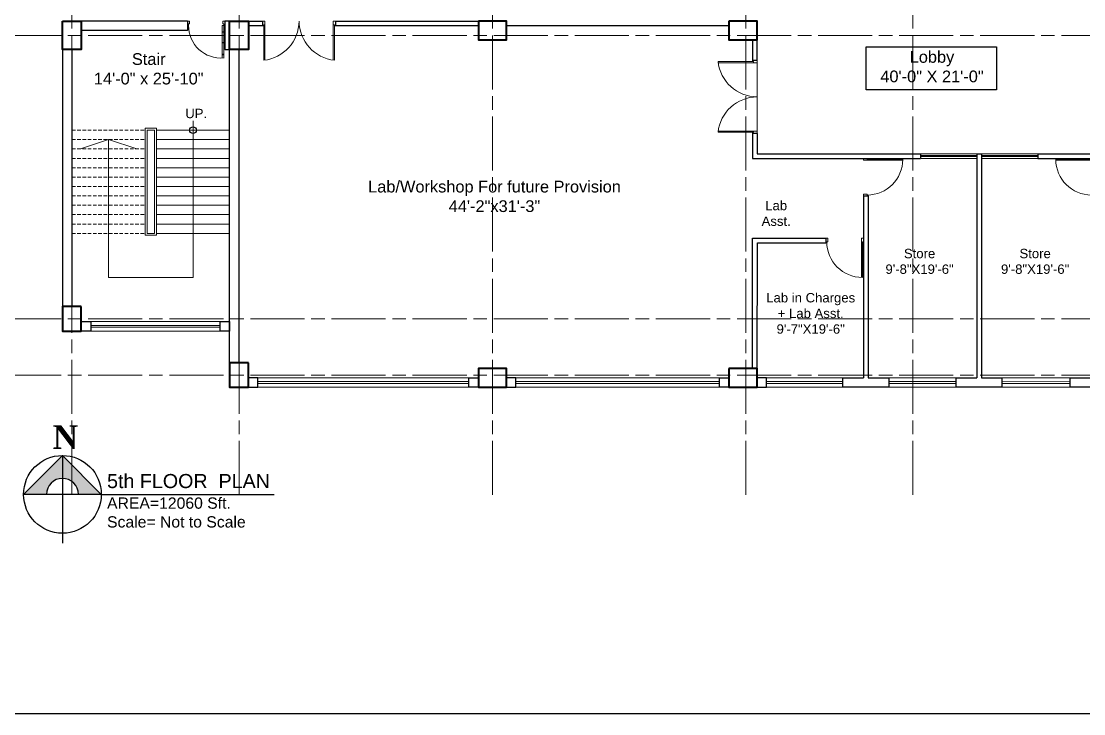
# Model space of a CAD drawing. Header units: inches. Extents: x -12 to 20935469, y -1604 to 24729220.
# Drawn here: x 20916800 to 20917932, y 24712181 to 24712918 of the extents above; entities that cross this region are included whole.
import ezdxf

# ---------------------------------------------------------------- set-up
doc = ezdxf.new("R2010")
doc.units = ezdxf.units.IN
doc.header["$LTSCALE"] = 0.03
doc.header["$MEASUREMENT"] = 0
doc.linetypes.add('ACAD_ISO08W100', pattern=[36, 24, -3, 6, -3])
doc.linetypes.add('DASHED2', pattern=[0.375, 0.25, -0.125])
for name, color, linetype, lineweight in [('column', 1, 'Continuous', 40), ('Door', 7, 'Continuous', 18), ('Gas', 21, 'Continuous', 5), ('Grid Line', 252, 'Continuous', 18), ('Hatch', 253, 'Continuous', 15), ('Low Wall', 7, 'Continuous', 30), ('Main Wall', 7, 'Continuous', 30), ('RAIL', 23, 'Continuous', 13), ('STAIR', 46, 'Continuous', 15), ('wind.', 150, 'Continuous', 20)]:
    doc.layers.add(name, color=color, linetype=linetype, lineweight=lineweight)
doc.layers.add('TEXT', color=7, linetype='Continuous')
doc.styles.add('2', font='swisscl.ttf')
doc.styles.get("Standard").update_dxf_attribs({"font": 'timesbd.ttf'})

# ---------------------------------------------------------------- blocks, each defined once
blk = doc.blocks.new('fff')
at = {"layer": 'Grid Line', "color": 252, "linetype": 'ACAD_ISO08W100', "lineweight": 9, "ltscale": 80, "true_color": 0x939598}
for p, q in [((20830948.3, 24723521.1), (20830948.3, 24724698.8)), ((20831126.3, 24723521.1), (20831126.3, 24724698.8)), ((20831396.3, 24723521.1), (20831396.3, 24724698.8)), ((20831666.3, 24723521.1), (20831666.3, 24724698.8)), ((20831844.3, 24723521.1), (20831844.3, 24724698.8)), ((20833096.9, 24724010.7), (20830726.1, 24724010.7)), ((20833096.9, 24723708.7), (20830726.1, 24723708.7)), ((20833096.9, 24723648.8), (20830726.1, 24723648.8))]:
    blk.add_line(p, q, dxfattribs=at)
blk = doc.blocks.new('Door_45')
at = {"layer": 'Door'}
for p, q in [((1.5, 5), (1.5, 44)), ((1.5, 40), (2.2, 40)), ((2.2, 40), (2.2, 39.5)), ((2.2, 39.5), (2.7, 39.5)), ((2.7, 39.5), (2.7, 40)), ((2.7, 40), (3.5, 40)), ((3.5, 44), (3.5, 5)), ((1.5, 25.8), (2.2, 25.8)), ((2.2, 25.8), (2.2, 25.3)), ((2.7, 25.8), (3.5, 25.8)), ((2.7, 25.3), (2.7, 25.8)), ((2.2, 25.3), (2.7, 25.3)), ((2.2, 12.6), (2.2, 13.1)), ((2.2, 13.1), (2.7, 13.1)), ((2.7, 13.1), (2.7, 12.6)), ((0, 0), (0, 5)), ((0, 5), (1.5, 5)), ((1.5, 12.6), (2.2, 12.6)), ((3.5, 5), (1.5, 5)), ((1.5, 5), (1.5, 3)), ((1.5, 3), (2.5, 3)), ((2.5, 3), (2.5, 0)), ((2.7, 12.6), (3.5, 12.6)), ((42.5, 3), (42.5, 0)), ((43.5, 3), (42.5, 3)), ((45, 5), (43.5, 5)), ((43.5, 5), (43.5, 3)), ((45, 0), (45, 5)), ((2.5, 0), (0, 0)), ((42.5, 0), (45, 0))]:
    blk.add_line(p, q, dxfattribs=at)
blk.add_arc((4.7, 5.3), 38.8, 359.6233, 94.6685, dxfattribs=at)
blk = doc.blocks.new('$D40')
at = {"layer": 'Door'}
for p, q in [((1, 4), (1, 42)), ((2, 0), (2, 42)), ((1, 5), (0, 5)), ((2, 0), (0, 0)), ((2, 4), (1, 4)), ((39, 4), (38, 4)), ((38, 4), (38, 0)), ((40, 0), (38, 0)), ((40, 5), (39, 5)), ((39, 5), (39, 4))]:
    blk.add_line(p, q, dxfattribs=at)
blk.add_arc((1, 4), 38, 0, 90, dxfattribs=at)

msp = doc.modelspace()

# ---------------------------------------------------------------- hatches: boundary and pattern name
at = {"layer": 'Low Wall'}
h = msp.add_hatch(color=256, dxfattribs=at)
h.paths.add_polyline_path([(20916827, 24712414.3), (20916802.7, 24712414.3), (20916844.1, 24712455.7), (20916844.1, 24712431.3, 0.414214)])
h.paths.add_polyline_path([(20916844.1, 24712431.3), (20916844.1, 24712455.7), (20916885.5, 24712414.3), (20916861.1, 24712414.3, 0.414214)])

# ---------------------------------------------------------------- linework, layer by layer
for p, q in [((20917052.2, 24712528.4), (20917052.2, 24712528.4)), ((20916844.1, 24712455.7), (20916844.1, 24712362.3)), ((20916885.5, 24712414.3), (20917069.7, 24712414.3))]:
    msp.add_line(p, q)
msp.add_lwpolyline([(20917700.3, 24712891.1), (20917839.2, 24712891.1), (20917839.2, 24712845.2), (20917700.3, 24712845.2)], close=True)
msp.add_lwpolyline([(20916885.4, 24712414.3), (20916802.7, 24712414.3)])
for centre, radius in [((20916983.2, 24712802.3), 3.61), ((20916844.1, 24712414.3), 41.4)]:
    msp.add_circle(centre, radius)
at = {"layer": 'column', "lineweight": 40, "ltscale": 20}
for points in [[(20916844.2, 24712918.4), (20916864.2, 24712918.4), (20916864.2, 24712888.4), (20916844.2, 24712888.4)], [(20917022.2, 24712918.4), (20917042.2, 24712918.4), (20917042.2, 24712888.4), (20917022.2, 24712888.4)], [(20917287.2, 24712918.4), (20917287.2, 24712898.4), (20917317.2, 24712898.4), (20917317.2, 24712918.4)], [(20917554.2, 24712918.4), (20917554.2, 24712898.4), (20917584.2, 24712898.4), (20917584.2, 24712918.4)], [(20916864.2, 24712614.3), (20916844.2, 24712614.3), (20916844.2, 24712588.3), (20916864.2, 24712588.3)], [(20917042.2, 24712554.4), (20917022.2, 24712554.4), (20917022.2, 24712528.4), (20917042.2, 24712528.4)], [(20917317.2, 24712528.4), (20917317.2, 24712548.4), (20917287.2, 24712548.4), (20917287.2, 24712528.4)], [(20917554.2, 24712548.4), (20917554.2, 24712528.4), (20917584.2, 24712528.4), (20917584.2, 24712548.4)]]:
    msp.add_lwpolyline(points, close=True, dxfattribs=at)
at = {"layer": 'Defpoints'}
msp.add_lwpolyline([(20916599.7, 24713639.1), (20919038.5, 24713639.1), (20919038.5, 24712180.6), (20916599.7, 24712180.6)], close=True, dxfattribs=at)
at = {"layer": 'Door'}
for p, q in [((20917059.8, 24712918.4), (20917057.2, 24712918.4)), ((20917059.8, 24712918.4), (20917059.8, 24712876.8)), ((20917132.6, 24712918.4), (20917132.6, 24712876.8)), ((20917132.6, 24712918.4), (20917135.2, 24712918.4)), ((20917058.5, 24712913.3), (20917057.2, 24712913.3)), ((20917058.5, 24712914.6), (20917058.5, 24712876.8)), ((20917059.8, 24712914.6), (20917058.5, 24712914.6)), ((20917132.6, 24712914.6), (20917133.9, 24712914.6)), ((20917133.9, 24712914.6), (20917133.9, 24712876.8)), ((20917133.9, 24712913.3), (20917135.2, 24712913.3)), ((20917580.5, 24712875.5), (20917542.6, 24712875.5)), ((20917584.2, 24712874.2), (20917542.6, 24712874.2)), ((20917579.2, 24712875.5), (20917579.2, 24712876.8)), ((20917580.5, 24712874.2), (20917580.5, 24712875.5)), ((20917584.2, 24712874.2), (20917584.2, 24712876.8)), ((20917584.2, 24712801.4), (20917542.6, 24712801.4)), ((20917580.5, 24712800.1), (20917542.6, 24712800.1)), ((20917579.2, 24712800.1), (20917579.2, 24712798.8)), ((20917580.5, 24712801.4), (20917580.5, 24712800.1)), ((20917584.2, 24712801.4), (20917584.2, 24712798.8))]:
    msp.add_line(p, q, dxfattribs=at)
for centre, start, end in [((20917053.9, 24712918.8), 276.2217, 359.4094), ((20917138.5, 24712918.8), 180.5906, 263.7783), ((20917584.6, 24712880.1), 186.2217, 269.4094), ((20917584.6, 24712795.5), 90.5906, 173.7783)]:
    msp.add_arc(centre, 42.3, start, end, dxfattribs=at)
at = {"layer": 'Gas', "color": 0, "lineweight": 5}
for points in [[(20916944.2, 24712804.3), (20916932.2, 24712804.3), (20916932.2, 24712690.3), (20916944.2, 24712690.3)], [(20916942.2, 24712802.3), (20916934.2, 24712802.3), (20916934.2, 24712692.3), (20916942.2, 24712692.3)]]:
    msp.add_lwpolyline(points, close=True, dxfattribs=at)
at = {"layer": 'Hatch', "lineweight": 0}
msp.add_line((20917584.2, 24712798.8), (20917584.2, 24712874.2), dxfattribs=at)
at = {"layer": 'Low Wall', "color": 0}
msp.add_lwpolyline([(20916802.7, 24712414.3), (20916844.1, 24712455.7), (20916885.5, 24712414.3)], dxfattribs=at)
at = {"layer": 'Low Wall'}
msp.add_arc((20916844.1, 24712414.3), 17, 0, 180, dxfattribs=at)
at = {"layer": 'Main Wall', "lineweight": 30}
for p, q in [((20916977.2, 24712918.4), (20916864.2, 24712918.4)), ((20916977.2, 24712918.4), (20916977.2, 24712908.4)), ((20917022.2, 24712918.3), (20917017.2, 24712918.3)), ((20917017.2, 24712918.3), (20917017.2, 24712888.4)), ((20917032.2, 24712918.3), (20917022.2, 24712918.3)), ((20917042.2, 24712918.4), (20917057.2, 24712918.4)), ((20917057.2, 24712918.4), (20917057.2, 24712913.3)), ((20917135.2, 24712918.4), (20917287.2, 24712918.4)), ((20917135.2, 24712913.3), (20917135.2, 24712918.4)), ((20916977.2, 24712908.4), (20916864.2, 24712908.4)), ((20917057.2, 24712913.3), (20917042.2, 24712913.3)), ((20917287.2, 24712913.3), (20917135.2, 24712913.3)), ((20917554.2, 24712913.3), (20917317.2, 24712913.3)), ((20917579.2, 24712898.4), (20917579.2, 24712876.8)), ((20917584.2, 24712876.8), (20917584.2, 24712898.4)), ((20916844.2, 24712888.4), (20916844.2, 24712614.3)), ((20916854.2, 24712888.4), (20916854.2, 24712614.3)), ((20917017.2, 24712888.4), (20917022.2, 24712888.4)), ((20917022.2, 24712554.4), (20917022.2, 24712888.4)), ((20917032.2, 24712554.4), (20917032.2, 24712888.4)), ((20917579.2, 24712876.8), (20917584.2, 24712876.8)), ((20917579.2, 24712798.8), (20917579.2, 24712772.2)), ((20917584.2, 24712798.8), (20917579.2, 24712798.8)), ((20917584.2, 24712798.8), (20917584.2, 24712777.2)), ((20917579.2, 24712772.2), (20917758.4, 24712772.2)), ((20917584.2, 24712777.2), (20917758.4, 24712777.2)), ((20917758.4, 24712777.2), (20917758.4, 24712772.2)), ((20917818.4, 24712777.2), (20917823.4, 24712777.2)), ((20917818.4, 24712777.2), (20917818.4, 24712538.4)), ((20917823.4, 24712777.2), (20917823.4, 24712538.4)), ((20917883.4, 24712777.2), (20918069.7, 24712777.2)), ((20917883.4, 24712777.2), (20917883.4, 24712772.2)), ((20917883.4, 24712772.2), (20918074.7, 24712772.2)), ((20917697.4, 24712732.2), (20917697.4, 24712538.4)), ((20917697.4, 24712732.2), (20917702.4, 24712732.2)), ((20917702.4, 24712732.2), (20917702.4, 24712538.4)), ((20917579.2, 24712687.4), (20917657.4, 24712687.4)), ((20917579.2, 24712548.4), (20917579.2, 24712687.4)), ((20917584.2, 24712548.4), (20917584.5, 24712682.4)), ((20917584.5, 24712682.4), (20917657.4, 24712682.4)), ((20917657.4, 24712687.4), (20917657.4, 24712682.4)), ((20917845.4, 24712528.4), (20917845.4, 24712538.4))]:
    msp.add_line(p, q, dxfattribs=at)
at = {"layer": 'Main Wall'}
for points in [[(20916864.2, 24712598.3), (20916874.2, 24712598.3), (20916874.2, 24712588.3), (20916864.2, 24712588.3)], [(20917012.2, 24712598.3), (20917022.2, 24712598.3), (20917022.2, 24712588.3), (20917012.2, 24712588.3)]]:
    msp.add_lwpolyline(points, close=True, dxfattribs=at)
at = {"layer": 'Main Wall', "lineweight": 30}
for points in [[(20917042.2, 24712528.4), (20917052.2, 24712528.4), (20917052.2, 24712538.4), (20917042.2, 24712538.4)], [(20917287.2, 24712528.4), (20917277.2, 24712528.4), (20917277.2, 24712538.4), (20917287.2, 24712538.4)], [(20917317.2, 24712528.4), (20917327.2, 24712528.4), (20917327.2, 24712538.4), (20917317.2, 24712538.4)], [(20917554.2, 24712528.4), (20917544.2, 24712528.4), (20917544.2, 24712538.4), (20917554.2, 24712538.4)], [(20917584.2, 24712528.4), (20917594.2, 24712528.4), (20917594.2, 24712538.4), (20917584.2, 24712538.4)], [(20917724.4, 24712538.4), (20917724.4, 24712528.4), (20917675.4, 24712528.4), (20917675.4, 24712538.4), (20917697.4, 24712538.4)], [(20917702.4, 24712538.4), (20917724.4, 24712538.4)], [(20917845.4, 24712528.4), (20917796.4, 24712528.4), (20917796.4, 24712538.4), (20917818.4, 24712538.4)], [(20917823.4, 24712538.4), (20917845.4, 24712538.4)], [(20917939.7, 24712528.4), (20917917.7, 24712528.4), (20917917.7, 24712538.4), (20917939.7, 24712538.4)]]:
    msp.add_lwpolyline(points, dxfattribs=at)
at = {"layer": 'RAIL', "lineweight": 9}
for p, q in [((20916983.2, 24712812.1), (20916983.2, 24712645.3)), ((20916893.2, 24712792.3), (20916863.2, 24712782.3)), ((20916893.2, 24712645.3), (20916893.2, 24712792.3)), ((20916923.2, 24712782.3), (20916893.2, 24712792.3)), ((20917022.2, 24712782.3), (20916944.2, 24712782.3)), ((20916983.2, 24712645.3), (20916893.2, 24712645.3))]:
    msp.add_line(p, q, dxfattribs=at)
at = {"layer": 'STAIR', "color": 32, "linetype": 'DASHED2', "lineweight": 5, "ltscale": 500}
for p, q in [((20916854.2, 24712802.3), (20916932.2, 24712802.3)), ((20916854.2, 24712792.3), (20916932.2, 24712792.3)), ((20916854.2, 24712782.3), (20916932.2, 24712782.3)), ((20916854.2, 24712772.3), (20916932.2, 24712772.3)), ((20916854.2, 24712762.3), (20916932.2, 24712762.3)), ((20916854.2, 24712752.3), (20916932.2, 24712752.3)), ((20916854.2, 24712742.3), (20916932.2, 24712742.3)), ((20916854.2, 24712732.3), (20916932.2, 24712732.3)), ((20916854.2, 24712722.3), (20916932.2, 24712722.3)), ((20916854.2, 24712712.3), (20916932.2, 24712712.3)), ((20916854.2, 24712702.3), (20916932.2, 24712702.3)), ((20916854.2, 24712692.3), (20916932.2, 24712692.3))]:
    msp.add_line(p, q, dxfattribs=at)
at = {"layer": 'STAIR', "color": 32, "lineweight": 5}
for p, q in [((20916944.2, 24712802.3), (20917022.2, 24712802.3)), ((20916944.2, 24712792.3), (20917022.2, 24712792.3)), ((20916962.2, 24712782.3), (20917022.2, 24712782.3)), ((20916944.2, 24712772.3), (20917022.2, 24712772.3)), ((20916944.2, 24712762.3), (20917022.2, 24712762.3)), ((20916944.2, 24712752.3), (20917022.2, 24712752.3)), ((20916944.2, 24712742.3), (20917022.2, 24712742.3)), ((20916944.2, 24712732.3), (20917022.2, 24712732.3)), ((20916944.2, 24712722.3), (20917022.2, 24712722.3)), ((20916944.2, 24712712.3), (20917022.2, 24712712.3)), ((20916944.2, 24712702.3), (20917022.2, 24712702.3)), ((20916944.2, 24712692.3), (20917022.2, 24712692.3))]:
    msp.add_line(p, q, dxfattribs=at)
at = {"layer": 'wind.', "lineweight": 5}
for p, q in [((20917758.4, 24712777.2), (20917818.4, 24712777.2)), ((20917758.6, 24712775.2), (20917818.6, 24712775.2)), ((20917758.6, 24712774.2), (20917818.6, 24712774.2)), ((20917758.8, 24712772.2), (20917818.8, 24712772.2)), ((20917883.4, 24712777.2), (20917823.4, 24712777.2)), ((20917883.6, 24712775.2), (20917823.6, 24712775.2)), ((20917883.6, 24712774.2), (20917823.6, 24712774.2)), ((20917883.8, 24712772.2), (20917823.8, 24712772.2)), ((20916869.2, 24712598.3), (20917017.2, 24712598.3)), ((20916874.2, 24712594.3), (20917012.2, 24712594.3)), ((20916874.2, 24712592.3), (20917012.2, 24712592.3)), ((20916869.2, 24712588.3), (20917017.2, 24712588.3)), ((20917277.2, 24712538.4), (20917052.2, 24712538.4)), ((20917277.2, 24712534.4), (20917052.2, 24712534.4)), ((20917544.2, 24712538.4), (20917327.2, 24712538.4)), ((20917544.2, 24712534.4), (20917327.2, 24712534.4)), ((20917697.4, 24712538.4), (20917594.2, 24712538.4)), ((20917675.4, 24712534.4), (20917594.2, 24712534.4)), ((20917818.4, 24712538.4), (20917724.4, 24712538.4)), ((20917796.4, 24712534.4), (20917724.4, 24712534.4)), ((20917917.7, 24712538.4), (20917823.4, 24712538.4)), ((20917917.7, 24712534.3), (20917845.4, 24712534.4)), ((20917277.2, 24712532.4), (20917052.2, 24712532.4)), ((20917277.2, 24712528.4), (20917052.2, 24712528.4)), ((20917287.2, 24712532.4), (20917287.2, 24712532.4)), ((20917544.2, 24712532.4), (20917327.2, 24712532.4)), ((20917544.2, 24712528.4), (20917327.2, 24712528.4)), ((20917675.4, 24712532.4), (20917594.2, 24712532.4)), ((20917917.7, 24712528.4), (20917594.2, 24712528.4)), ((20917796.4, 24712532.4), (20917724.4, 24712532.4)), ((20917917.7, 24712532.3), (20917845.4, 24712532.4))]:
    msp.add_line(p, q, dxfattribs=at)

# ---------------------------------------------------------------- block references
msp.add_blockref('fff', (85905.9, -11107.4))
at = {"layer": 'Door', "color": 250, "ltscale": 20, "xscale": 0.8888888888759539, "yscale": 0.8888888888759539, "zscale": 0.8888888888759539, "rotation": 180}
msp.add_blockref('Door_45', (20917017.2, 24712918.3), dxfattribs=at)
at = {"layer": 'Door'}
for p, rotation in [((20917697.4, 24712772.2), 270), ((20917697.4, 24712687.4), 180)]:
    msp.add_blockref('$D40', p, dxfattribs=dict(at, rotation=rotation))
at = {"layer": 'Door', "xscale": -1, "rotation": 90}
msp.add_blockref('$D40', (20917944.4, 24712772.2), dxfattribs=at)

# ---------------------------------------------------------------- texts
msp.add_text('N', height=25.2).set_placement((20916833.5, 24712462.7))
at = {"layer": 'TEXT', "color": 30, "lineweight": 5, "ltscale": 20, "attachment_point": 2, "style": '2'}
for s, width, gutter_width, insert, char_height in [('\\pxsm1;{\\fArial|b0|i0|c0|p34;\\C0;Stair\\P14\'-0" x 25\'-10"  }', 205.868, 0.282, (20916936, 24712884.3), 12.476), ('\\pxsm1,qc;{\\fArial|b0|i0|c0|p34;\\C0;Lobby\\P40\'-0" X 21\'-0" }', 146.388, 0.75, (20917770.5, 24712886.6), 12.476), ('{\\fArial|b0|i0|c0|p34;\\C0;UP.}', 104.76, 0.5, (20916986.6, 24712825.1), 10), ('\\pxsm1;{\\fArial|b0|i0|c0|p34;\\C0;Lab/Workshop For future Provision\\P44\'-2"x31\'-3"}', 289.483, 0.5, (20917304.4, 24712748.4), 12.476), ('{\\fArial|b0|i0|c0|p34;\\C0;Lab Asst. }', 49.47, 0.5, (20917604.5, 24712727), 10), ('{\\fArial|b0|i0|c0|p34;\\C0;Store\\P9\'-8"X19\'-6"}', 104.76, 0.5, (20917757.3, 24712675.9), 10), ('{\\fArial|b0|i0|c0|p34;\\C0;Store\\P9\'-8"X19\'-6"}', 104.76, 0.5, (20917880.4, 24712675.9), 10), ('{\\fArial|b0|i0|c0|p34;\\C0;Lab in Charges + Lab Asst. \\P9\'-7"X19\'-6"}', 104.76, 0.5, (20917641.3, 24712628.8), 10), ('\\A1;\\pxql;{\\fArial|b0|i0|c0|p34;\\C0;5th FLOOR  PLAN\\P\\H0.8x;AREA=12060 Sft.\\H1.25x;\\P\\H0.8x;Scale= \\H1x;Not to Scale}', 640.124, 0.5, (20917211.7, 24712436), 15)]:
    msp.add_mtext_dynamic_manual_height_columns(s, width=width, gutter_width=gutter_width, heights=[0], dxfattribs=dict(at, insert=insert, char_height=char_height))

doc.saveas('drawing.dxf')
